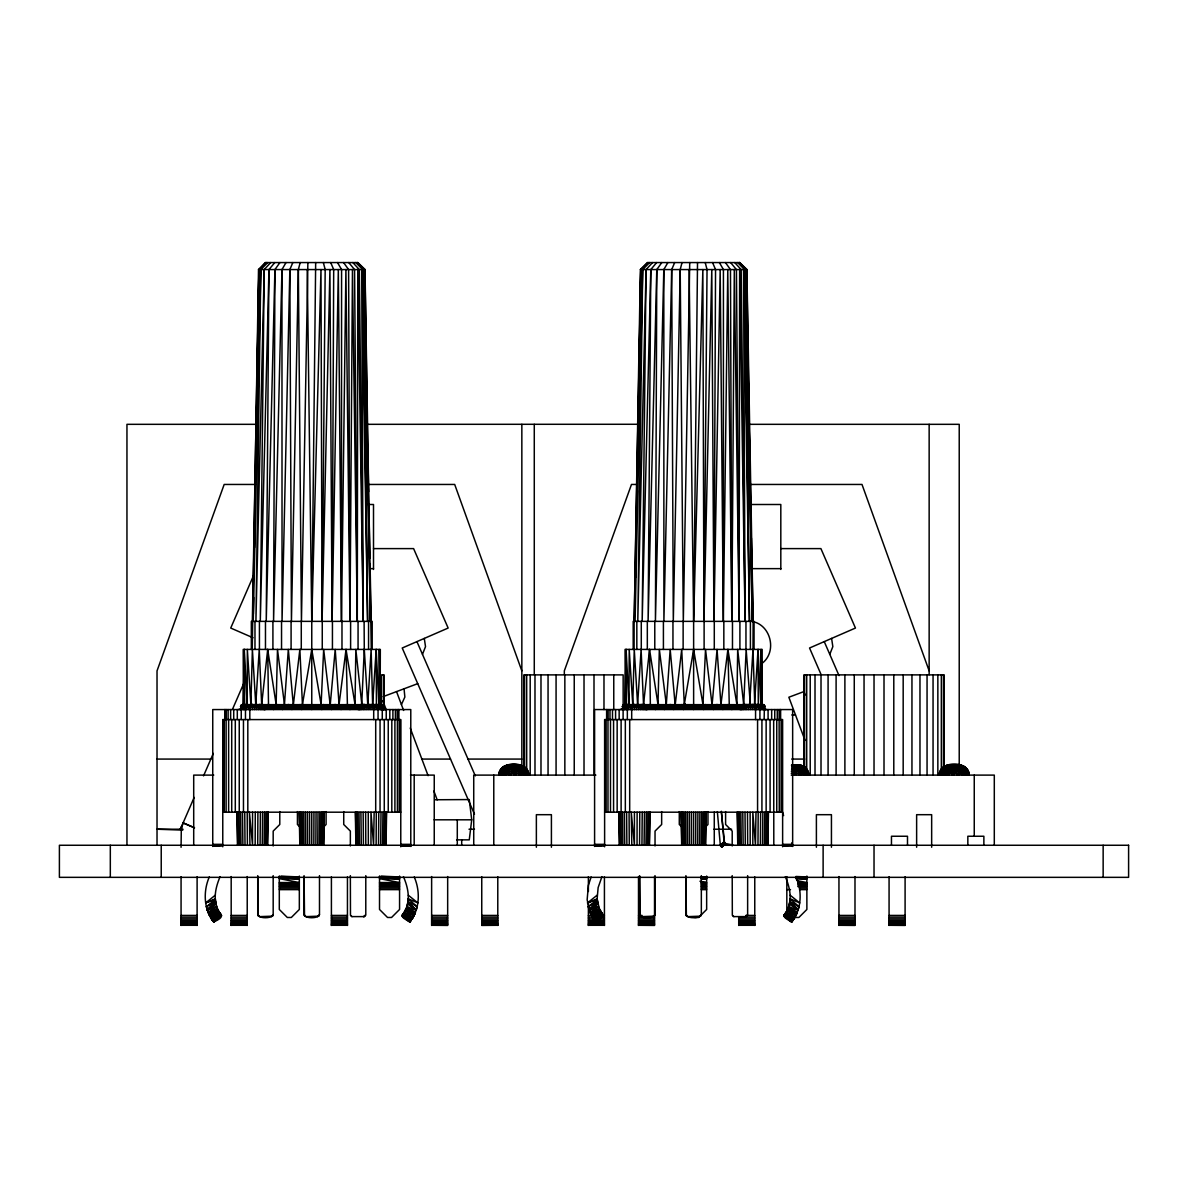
<?xml version="1.0" encoding="UTF-8"?>
<svg xmlns="http://www.w3.org/2000/svg" width="1188" height="1188" viewBox="0 0 1188 1188"><rect width="100%" height="100%" fill="white"/><g stroke="black" fill="none" stroke-linecap="round" stroke-linejoin="round"><path stroke-width="1.5" d="M364.107 269.572L367.612 621.369L361.701 269.572L363.231 621.369L357.781 269.572L357.291 621.369L352.465 269.572L349.97 621.369L345.901 269.572L341.476 621.369L341.58 269.572L337.511 262.563M647.98 262.563L640.778 269.572L634.184 621.369L640.377 269.572L647.638 262.563L739.619 262.563L745.96 269.572L749.465 621.369L743.554 269.572L745.099 621.369L739.634 269.572L739.144 621.369L734.318 269.572L731.823 621.369L727.769 269.572L723.344 621.369L723.433 269.572L719.379 262.563M255.168 845.262L255.272 812.191M313.84 845.262L313.944 812.191M384.125 709.563L384.125 674.888L381.289 674.888L381.289 707.736L380.16 704.543L380.323 649.42L243.213 649.42L243.377 704.543L242.204 707.766M637.035 845.262L637.124 812.191M695.693 845.262L695.797 812.191M763.186 707.766L762.013 704.543L762.176 649.42L625.066 649.42L625.23 704.543L624.056 707.766L627.917 707.766L629.239 704.543M246.065 707.766L247.163 704.543L247.342 649.42L250.891 704.543L249.851 707.766M279.937 262.563L274.918 269.572L273.567 621.369L281.957 269.572L286.011 262.563M341.476 621.369L338.328 269.572L332.091 621.369L333.694 269.572L330.709 262.563M628.957 705.42L629.209 649.42L632.759 704.543L631.719 707.766M661.805 262.563L656.786 269.572L655.42 621.369L663.81 269.572L667.879 262.563M723.344 621.369L720.18 269.572L713.943 621.369L715.547 269.572L712.562 262.563M257.707 845.262L257.9 812.191M315.86 845.262L316.053 812.191M376.121 845.262L376.314 812.191M639.56 845.262L639.768 812.191M697.712 845.262L697.905 812.191M757.974 845.262L758.182 812.191M274.784 262.563L268.948 269.572L266.231 621.369L274.918 269.572M381.081 709.563L378.051 708.39L380.635 708.39L378.883 704.543L379.284 649.42L380.16 704.543L376.982 706.548L376.982 709.563M656.637 262.563L650.801 269.572L648.099 621.369L656.786 269.572M764.671 709.563L763.884 705.553L759.266 704.543L752.821 706.548L745.945 704.662L743.614 709.563L743.614 706.548L749.168 704.662L758.182 704.662L759.325 707.766L761.894 707.766L760.736 704.543L761.137 649.42L762.013 704.543M260.083 845.262L260.38 812.191M317.745 845.262L318.028 812.191M332.091 621.369L329.922 269.572L322.082 621.369L325.185 269.572L323.344 262.563M378.497 845.262L378.794 812.191M641.951 845.262L642.233 812.191M699.598 845.262L699.881 812.191M713.943 621.369L711.79 269.572L703.949 621.369L707.038 269.572L705.212 262.563M760.35 845.262L760.647 812.191M270.686 262.563L264.211 269.572L260.291 621.369L268.948 269.572M262.236 845.262L262.607 812.191M319.453 845.262L319.824 812.191M380.65 845.262L381.021 812.191M652.554 262.563L646.064 269.572L642.159 621.369L650.801 269.572M644.089 845.262L644.46 812.191M701.306 845.262L701.677 812.191M762.503 845.262L762.874 812.191M301.752 709.563L302.435 704.543L299.866 649.42L293.094 707.053L291.921 709.563M683.605 709.563L684.288 704.543L681.719 649.42L674.947 707.053L673.774 709.563M267.775 262.563L260.825 269.572L255.91 621.369L264.211 269.572M264.092 845.262L264.538 812.191M320.923 845.262L321.369 812.191M358.197 709.563L355.761 707.766L355.034 704.543L355.836 649.42L361.924 705.42L364.271 709.251M382.506 845.262L382.952 812.191M414.256 876.967C420.463 891.356 419.884 909.473 409.771 921.933C398.054 915.369 402.702 916.646 406.133 908.419C410.395 898.054 407.707 886.545 403.46 876.67M649.628 262.563L642.693 269.572L637.778 621.369L646.064 269.572M645.945 845.262L646.391 812.191M702.776 845.262L703.222 812.191M740.05 709.563L737.629 707.766L736.887 704.543L737.689 649.42L743.777 705.42L745.559 708.894L641.683 708.894M764.359 845.262L764.805 812.191M796.109 876.967C802.316 891.356 801.737 909.473 791.624 921.933C779.907 915.369 784.555 916.646 788 908.419C792.262 898.054 789.56 886.545 785.313 876.67M240.525 709.563L241.506 705.553L246.124 704.543L252.554 706.548L259.444 704.662L261.776 709.563L261.776 706.548L258.212 705.019L252.554 704.662L246.54 706.548L243.288 704.662L244.253 649.42L247.163 704.543L246.54 709.563M266.112 262.563L258.91 269.572L253.237 621.369L260.825 269.572M265.592 845.262L266.097 812.191M266.706 845.262L267.255 812.191M322.111 845.262L322.616 812.191M323.002 845.262L323.537 812.191M384.006 845.262L384.511 812.191M385.12 845.262L385.669 812.191M511.211 775.111L512.949 765.087M646.257 709.563L646.257 706.548L644.208 705.019L634.422 704.662L628.407 706.548L625.14 704.662L626.106 649.42L629.031 704.543L628.407 709.563M640.778 269.572L635.09 621.369L642.693 269.572M647.46 845.262L647.95 812.191M648.559 845.262L649.108 812.191M703.979 845.262L704.469 812.191M704.855 845.262L705.39 812.191L705.004 820.923M765.874 845.262L766.364 812.191M766.973 845.262L767.522 812.191M951.603 775.111L953.34 765.087M252.242 649.42L258.509 269.572L265.77 262.563L357.751 262.563L365.013 269.572L371.28 649.42M253.356 613.988L253.653 597.416M254.514 547.668L254.826 529.254M255.658 481.363L256.029 461.107M256.875 413.216L257.202 394.802M258.078 345.084L258.375 328.512M259.296 276.938L259.43 269.572L265.83 262.563L259.43 269.572M267.389 845.262L267.953 812.191M267.612 845.262L268.191 812.191M307.87 262.563L301.44 621.369L298.351 269.572L300.178 262.563M323.537 845.262L324.101 812.191M323.715 845.262L324.294 812.191M374.146 812.191L373.581 845.262L370.968 812.191L370.968 845.262M385.803 845.262L386.367 812.191M386.026 845.262L386.605 812.191M635.862 577.145L636.174 558.731M637.035 508.984L637.362 490.57M638.238 440.852L638.535 424.279L367.968 424.324M639.456 372.705L639.738 356.133M640.629 306.4L640.926 289.827M649.242 845.262L649.821 812.191M649.48 845.262L650.059 812.191M689.723 262.563L683.308 621.369L680.204 269.572L682.031 262.563M705.39 845.262L705.954 812.191M705.568 845.262L706.147 812.191M755.999 812.191L755.449 845.262L752.821 812.191L752.821 845.262M767.656 845.262L768.22 812.191M767.879 845.262L768.458 812.191M252.331 621.369L258.91 269.572M298.351 269.572L291.431 621.369L289.842 269.572L292.827 262.563M680.204 269.572L673.299 621.369L671.695 269.572L674.68 262.563M289.842 269.572L282.046 621.369L281.957 269.572M671.695 269.572L663.899 621.369L663.81 269.572M273.537 709.563L275.215 708.39L276.106 705.42L277.487 649.42L284.452 704.543L283.739 708.39L282.462 709.563M655.405 709.563L657.068 708.39L657.959 705.42L659.34 649.42L666.305 704.543L665.592 708.39L664.315 709.563M250.891 704.543L252.391 649.42L255.762 704.543L254.796 707.766M632.759 704.543L634.258 649.42L637.614 704.543L636.664 707.766M508.672 775.111L509.474 768.666L512.102 765.087M949.064 775.111L950.296 767.433L952.494 765.087M364.954 709.563L364.954 706.548L361.701 704.662L364.285 649.42L364.107 621.369M506.296 775.111L508.093 767.433L511.315 765.087M743.718 704.543L746.138 649.42L750.593 707.766M946.688 775.111L948.484 767.433L951.707 765.087M321.785 709.563L321.102 704.543L323.671 649.42L330.442 707.053L331.615 709.563M703.638 709.563L702.954 704.543L705.524 649.42L712.295 707.053L713.468 709.563M265.34 709.563L267.76 707.766L268.503 704.543L267.701 649.42L276.151 704.543M504.158 775.111L506.459 767.433L510.602 765.087M647.193 709.563L649.613 707.766L650.356 704.543L649.554 649.42L658.004 704.543M944.549 775.111L946.851 767.433L950.994 765.087M368.726 707.766L367.775 704.543L371.131 649.42L372.631 704.543L373.671 707.766M749.628 704.543L752.999 649.42L753.133 621.369L746.866 269.572L739.619 262.563L746.866 269.572L640.377 269.572M209.281 876.967C203.074 891.356 203.638 909.459 213.766 921.933C227.621 915.606 218.518 915.161 216.632 906.251C213.409 896.376 216.216 885.921 220.077 876.67M255.762 704.543L259.251 649.42L261.657 704.543L259.83 708.894M372.631 704.543L376.18 649.42L378.883 704.543M591.134 876.967L588.387 885.327L587.154 899.747L590.02 912.325L595.619 921.933L592.723 917.76L601.217 912.429L603.266 915.443L595.619 921.933L592.723 917.76L600.786 911.656L599.688 909.399L591.669 915.844L600.222 910.617L603.519 915.755L595.619 921.933L603.519 915.755L599.242 908.419L597.133 898.826L598.143 887.599L601.93 876.67M637.614 704.543L641.104 649.42L643.525 704.543L642.218 708.39L745.039 708.39M760.736 704.543L758.048 649.42L754.484 704.543L755.538 707.766M502.301 775.111L505.049 767.433L509.979 765.087M942.693 775.111L945.44 767.433L950.37 765.087M183.13 822.839L194.565 827.813L183.071 822.972L181.304 829.283L181.066 847.296M284.452 704.543L288.313 649.42L293.273 704.543M666.305 704.543L670.181 649.42L675.126 704.543M500.801 775.111C500.683 770.255 504.336 765.102 509.474 765.087M941.193 775.111C941.074 770.255 944.727 765.102 949.865 765.087M499.688 775.111C499.584 769.973 503.846 765.027 509.117 765.087M940.079 775.111C939.975 769.973 944.237 765.027 949.494 765.087M240.525 706.548L242.694 704.543L240.525 706.548L264.582 706.548L264.582 709.563M243.273 709.488L245.485 708.39L242.887 708.39L244.639 704.543L244.253 649.42M358.939 709.563L358.939 706.548L361.107 704.543L359.207 705.553L359.132 709.563M499.019 775.111C499.613 760.246 528.185 760.335 528.853 775.111M640.852 704.543L643.629 709.563L643.629 706.548L640.065 705.019L636.278 704.662L630.308 706.548L625.734 704.543L622.661 705.553L622.571 709.563M627.917 707.766L624.042 708.894L626.507 704.543L626.106 649.42M705.048 820.076L705.123 812.191M740.807 709.563L740.807 706.548L742.96 704.543L741.074 705.553L740.985 709.563M939.396 775.111C940.005 760.231 968.576 760.35 969.245 775.111M498.782 775.111C498.693 769.72 503.489 764.968 508.88 765.087M939.173 775.111C939.069 769.69 943.896 764.998 949.271 765.087M330.264 704.543L335.209 649.42L339.115 705.42L341.075 709.563M712.117 704.543L717.062 649.42L720.968 705.42L722.928 709.563M261.657 704.543L267.701 649.42M643.525 704.543L649.554 649.42M434.867 799.762L469.26 799.569L471.725 819.809L469.26 839.857L456.593 839.857M339.07 704.543L346.035 649.42L355.034 704.543M720.938 704.543L727.902 649.42L736.887 704.543M416.142 910.157L407.529 903.905L406.756 906.637L416.142 910.157L417.151 906.711L407.989 901.395L416.142 910.157L407.633 903.34L408.256 898.826L417.894 902.925L408.301 895.232M790.109 898.826L799.004 906.711L798.009 910.157L789.485 903.34L790.109 898.826L799.747 902.925L790.154 895.232M302.435 704.543L311.761 649.42L321.102 704.543M360.944 704.543L358.939 706.548L382.996 706.548L380.843 704.543L381.675 704.662L381.393 709.563M684.288 704.543L693.629 649.42L702.954 704.543M242.694 704.543L241.936 705.019L244.832 709.563L244.995 705.553L246.124 704.543M360.558 709.563L360.558 706.548L363.706 705.019L369.112 704.662L375.081 706.548L379.655 704.543L381.393 706.548L376.329 704.662L366.854 706.548L362.295 704.543L360.335 705.019L363.246 709.563L364.092 704.662L370.968 706.548L379.18 704.662L382.818 706.548L382.818 709.563M645.723 709.563L645.723 706.548L643.079 705.019L638.075 704.662L632.328 706.548C628.036 704.187 619.898 702.435 626.685 709.563L626.863 705.553L627.977 704.543L634.422 706.548L641.683 705.019L644.832 706.548L644.832 709.563M273.181 875.645L273.181 914.626C272.542 918.725 258.36 918.814 257.737 914.626L257.737 875.645M304.054 875.645L304.054 914.626C304.663 918.814 318.844 918.725 319.483 914.626L319.483 875.645M365.666 915.309L363.78 916.631L365.785 914.626L365.785 875.645M655.034 875.645L655.034 914.626C654.395 918.725 640.213 918.814 639.604 914.626L639.604 875.645M685.907 875.645L685.907 914.626C686.516 918.814 700.697 918.725 701.336 914.626L701.336 875.645M747.519 915.309L745.633 916.631L747.638 914.626L747.638 875.645M242.144 709.563L242.144 706.548L245.292 705.019L250.698 704.662L256.667 706.548L261.241 704.543L263.187 705.019L260.291 709.563L260.291 706.548L252.554 704.543L244.832 706.548L243.347 709.563L243.555 705.553L244.877 704.543L250.475 706.548L256.222 704.662L261.226 705.019L263.855 706.548L263.855 709.563M377.413 704.543L380.19 709.563L380.19 706.548L372.705 704.543L365.087 705.553L363.246 706.548L361.761 709.563L361.969 705.553L363.29 704.543L368.889 706.548L375.987 704.543L381.155 705.553L382.269 706.548L382.269 719.586M623.997 709.563L623.997 706.548L627.145 705.019L632.551 704.662L638.535 706.548L645.129 704.662L642.144 709.563L642.144 706.548L634.422 704.543L626.685 706.548L625.2 709.563L625.408 705.553L626.744 704.543M764.849 709.563L764.849 706.548L740.807 706.548L742.767 704.662L745.099 706.548L745.099 709.563L743.614 706.548L744.163 705.019L749.687 705.42M378.957 705.42C379.15 703.148 374.309 706.073 373.062 706.548L367.315 704.662L362.31 705.019L359.667 706.548L359.667 709.563M760.81 705.42L761.018 704.543L763.542 704.662L764.849 706.548L762.845 704.543L754.915 706.548L745.945 704.662L741.52 706.548L741.52 709.563M792.975 765.087L791.861 767.433L805.301 767.433L808.271 771.68L808.88 775.111M272.705 915.918L271.176 916.631L273.181 914.626M317.478 916.631L319.483 914.626M622.393 706.548L624.546 704.543L622.393 706.548L646.45 706.548L646.45 709.563M654.573 915.918L653.029 916.631L655.034 914.626M699.331 916.631L701.336 914.626M241.253 719.586L241.253 706.548L242.382 705.553L247.549 704.543L254.648 706.548L259.444 704.662L263.261 704.662L264.582 706.548C264.063 703.148 260.113 705.078 258.568 706.548L250.817 704.543L250.475 709.563M623.106 719.586L623.121 706.548L624.235 705.553L629.402 704.543L636.501 706.548L641.297 704.662L644.965 704.662L646.45 706.548C645.93 703.148 641.966 705.078 640.436 706.548L632.669 704.543L632.328 709.563M760.513 704.543L761.835 705.553L762.043 709.563L760.558 706.548L752.821 704.543L750.965 704.662L750.742 709.563M247.104 705.42L247.371 704.543M683.828 707.038L685.12 703.608M253.504 575.645L230.724 628.051L252.97 637.733M194.179 797.43L180.353 829.224L181.304 829.283M203.549 775.868L213.32 753.4M232.462 709.355L244.253 682.268M415.369 912.325L413.721 915.844L405.153 910.617L412.652 917.76L410.202 921.368L402.687 914.686L404.172 912.429L412.058 918.74L403.4 913.661L411.494 919.586L412.652 917.76L404.172 912.429L401.871 915.755L409.771 921.933L413.721 915.874L414.701 913.854L406.133 908.419L414.983 913.23L406.756 906.637L415.369 912.325L413.335 916.601M797.222 912.325L795.574 915.844L787.02 910.617L794.52 917.76L792.069 921.368L784.54 914.686L786.025 912.429L793.911 918.74L785.253 913.661L793.346 919.586L794.52 917.76L786.025 912.429L783.724 915.755L791.624 921.933L796.569 913.854L788 908.419L796.836 913.23L788.624 906.637L798.009 910.157L789.381 903.905L788.624 906.637L797.222 912.325L795.188 916.601M404.588 911.656L405.702 909.399L414.701 913.854M786.456 911.656L787.555 909.399L796.569 913.854M380.843 704.543L382.818 706.548L380.843 704.543L381.6 705.019L378.705 709.563L378.705 706.548L381.036 704.662L382.996 706.548M762.696 704.543L764.671 706.548L764.404 705.553C762.028 702.702 763.245 707.677 760.558 709.563L760.379 705.553L759.266 704.543M624.546 704.543L622.571 706.548L625.734 704.543M746.821 709.563L746.821 706.548L743.406 704.543L741.52 705.019L740.985 706.548L742.96 704.543M422.483 654.35L425.512 646.628L424.294 638.416M829.788 654.35L832.833 646.628L831.6 638.416M410.202 921.368L402.405 915.072L409.934 921.71L412.652 917.76L409.934 921.71L402.554 914.879M721.458 812.785L724.546 842.931L721.933 846.925L725.66 843.569L732.892 844.95M783.976 915.443L791.624 921.933L783.976 915.443L791.802 921.71L794.52 917.76L791.802 921.71L784.407 914.879M412.652 917.76L410.558 920.893L402.687 914.686L403.267 913.854M794.52 917.76L792.426 920.893L784.54 914.686L785.134 913.854M401.425 704.603L404.856 697.044L404.054 688.788M717.359 811.642L720.314 845.143L724.784 843.153L721.324 846.702L720.626 846.049L720.314 845.143L724.19 842.396L724.784 843.153L721.933 846.925L725.66 843.569L724.546 842.931L720.314 845.143L720.819 846.302L724.546 842.931M355.078 705.42L355.791 704.543M736.931 705.42L737.644 704.543M361.553 704.543L359.83 705.019L359.667 706.548L360.424 704.662L363.29 704.543M641.282 269.572L647.698 262.563M259.34 269.572L265.83 262.563M378.705 706.548L369.23 704.543L368.889 709.563M323.893 826.685L326.091 824.487L326.091 811.597M762.206 663.246C777.279 651.707 770.982 624.888 752.271 621.487M704.647 827.784L707.959 824.487L707.959 811.597M720.314 845.143L724.041 841.772L721.354 811.255M595.173 921.368L597.683 919.141L595.173 921.368L588.981 909.444L597.401 901.395L588.238 906.711L589.233 910.157L598.485 906.251L590.406 913.216L599.242 908.419L591.03 914.597L592.055 916.601L600.786 911.656M593.896 919.586L592.723 917.76L595.44 921.71L602.984 915.072L601.217 912.429L593.614 919.156L601.826 913.409L594.371 920.269L602.123 913.854L603.266 915.443L595.44 921.71L594.015 919.75L602.123 913.854M209.162 914.597L217.835 909.399L218.934 911.656L210.202 916.601L209.162 914.597L217.389 908.419L208.553 913.216L216.632 906.251L207.38 910.157L206.385 906.711L215.548 901.395L207.128 909.444L208.167 912.325L211.746 919.156L219.973 913.409L212.132 919.705L213.588 921.71L221.131 915.072L219.364 912.429L210.87 917.76L213.84 922.037L221.413 915.443L219.364 912.429L211.746 919.156L212.518 920.269L220.255 913.854L219.364 912.429L220.834 914.686M212.147 919.75L213.766 921.933L221.413 915.443L220.255 913.854L212.132 919.705L213.008 920.952L220.983 914.879L220.255 913.854M380.249 704.662L382.105 705.019L382.269 706.548L381.6 705.019L378.645 704.543M758.835 709.563L758.835 706.548L762.25 704.543L764.404 705.553L764.136 719.586M600.386 917.166L602.984 915.072M217.835 909.399L209.801 915.844L218.369 910.617L210.202 916.601M206.385 906.711L215.355 899.524L205.643 902.925L215.236 895.232M215.904 903.34L207.38 910.157L215.904 903.34L215.28 898.826L205.643 902.925M213.84 922.037L220.983 914.879L213.394 921.472L221.666 915.755M588.238 906.711L597.208 899.524L587.496 902.925L597.089 895.232M597.757 903.34L589.233 910.157L597.757 903.34L597.133 898.826L587.496 902.925M260.291 706.548L262.622 704.662L263.691 705.019L264.404 709.563M642.144 706.548L644.475 704.662L646.257 706.548L644.282 704.543M760.558 706.548C761.374 704.944 765.339 703.875 763.245 706.548L763.245 709.563M218.934 911.656L210.87 917.76L212.028 919.586M603.266 915.443L595.262 921.472L602.836 914.879L594.861 920.952L594.015 919.75M592.055 916.601L600.222 910.617M207.38 910.157L216.008 903.905M589.233 910.157L597.861 903.905M216.632 906.251L208.167 912.325L209.86 915.963M598.485 906.251L590.02 912.325L591.713 915.963M623.448 708.39L620.225 709.563M262.979 709.563L262.979 706.548L259.83 705.019L254.425 704.662L248.441 706.548L243.882 704.543L242.144 706.548L241.506 705.553L244.877 704.543M361.701 704.662L359.919 705.553L360.558 706.548L361.182 705.019L364.523 704.543M625.14 704.662L623.121 706.548L623.284 705.019L624.992 704.543M276.106 705.42L277.532 704.543M657.959 705.42L659.385 704.543M243.347 706.548L250.817 704.543M361.761 706.548L369.23 704.543M625.2 706.548L632.669 704.543M724.784 843.153L720.819 846.302M591.03 914.597L599.688 909.399M745.099 706.548L750.965 704.662L756.934 706.548L761.033 704.662M250.831 705.42L252.524 704.543M632.684 705.42L634.377 704.543L634.422 709.563M249.138 704.543L248.441 709.563M367.538 704.543L366.854 709.563M630.991 704.543L630.308 709.563M750.965 704.662L748.96 705.019L748.707 709.563M626.67 708.894L624.309 709.563M240.867 708.894L238.372 709.563M272.468 916.156L259.741 916.631L257.737 914.626M318.77 916.156L306.059 916.631L304.054 914.626M654.321 916.156L641.609 916.631L639.604 914.626M700.623 916.156L687.911 916.631L685.907 914.626M361.924 705.42L364.167 704.543L367.834 705.42M743.777 705.42L746.019 704.543L750.742 706.548L757.84 704.543L764.136 706.548L763.453 705.019L761.508 704.543M383.204 696.614L417.731 683.649M365.963 704.543L364.954 706.548L370.968 704.662L376.982 706.548L375.987 704.543M747.816 704.543L742.411 706.548L742.411 709.563M321.116 705.42L323.641 704.543M702.969 705.42L705.494 704.543M363.78 916.631L364.79 916.364M745.633 916.631L746.643 916.364M243.288 704.662L241.253 706.548L241.416 705.019L243.139 704.543M255.702 705.42L259.37 704.543L261.612 705.42M637.555 705.42L641.223 704.543L643.465 705.42M284.422 705.42L288.372 704.543L293.243 705.42M666.275 705.42L670.225 704.543L675.111 705.42M627.977 704.543L624.621 705.019L623.997 706.548C621.903 703.875 625.868 704.944 626.685 706.548M762.043 706.548L756.251 704.543L748.707 706.548L744.148 704.543L742.203 705.019L743.614 706.548M743.406 704.543L744.148 704.543M330.279 705.42L335.165 704.543L339.115 705.42M712.132 705.42L717.017 704.543L720.968 705.42M239.738 709.563L240.585 709.488M621.591 709.563L623.269 709.251L621.933 709.251M243.882 704.543L242.501 704.662L244.832 706.548M362.295 704.543L360.914 704.662L363.246 706.548M745.143 704.543L741.772 705.553L742.411 706.548L743.035 705.019L746.391 704.543M749.405 704.543L747.475 704.662L746.821 706.548L752.821 704.662L758.835 706.548L757.84 704.543M364.196 269.572L370.3 621.369L364.924 269.572L357.751 262.563L364.196 269.572L364.523 286.234M745.96 269.572L752.153 621.369L746.777 269.572M258.509 269.572L365.013 269.572M256.727 424.324L126.953 424.324L126.953 845.262M749.316 424.324L959.221 424.324L959.221 765.532M255.524 484.452L224.176 484.452L157.024 670.878L157.024 845.262M368.013 484.452L454.692 484.452L521.844 670.878M637.02 484.452L631.481 484.452L564.33 670.878L564.33 674.576M749.509 484.452L861.998 484.452L929.15 670.878M367.983 504.499L373.507 504.499L373.507 569.453M749.509 504.499L780.813 504.499L780.813 569.453M373.507 548.604L413.602 548.604L448.143 628.051L402.227 648.009L474.487 814.196M780.813 548.604L820.908 548.604L855.449 628.051L809.548 648.009L821.354 675.17M369.824 568.636L373.507 568.636M751.351 568.636L780.813 568.636M241.847 704.662L381.675 704.662M623.715 704.662L763.542 704.662M241.253 705.019L263.87 705.019M359.667 705.019L382.284 705.019M623.106 705.019L645.723 705.019M741.52 705.019L764.136 705.019M243.302 705.42L380.234 705.42M625.155 705.42L762.087 705.42M240.808 705.553L264.315 705.553M359.207 705.553L382.729 705.553M622.661 705.553L646.168 705.553M741.074 705.553L764.582 705.553M243.065 706.266L380.457 706.266M624.933 706.266L762.325 706.266M242.708 707.053L380.828 707.053M624.561 707.053L762.681 707.053M260.811 707.766L362.726 707.766M642.663 707.766L744.579 707.766M260.35 708.39L363.172 708.39M624.754 708.39L627.338 708.39M762.488 708.39L759.904 708.39L762.117 709.488M266.914 708.894L363.691 708.894M378.72 708.894L385.164 709.563M259.251 709.251L357.113 709.251M383.442 709.251L382.12 709.251L383.798 709.563M642.901 709.251L746.138 709.251M763.973 709.251L767.017 709.563M791.802 714.968L795.5 714.968M157.024 759.073L210.855 759.073M421.874 759.073L450.519 759.073M468.013 759.073L521.844 759.073M791.728 759.073L804.662 759.073M507.068 765.235C514.894 763.498 528.63 764.226 528.63 775.111M800.593 765.235L791.535 765.235L800.593 765.235L805.301 767.433M947.46 765.235L960.958 765.235M505.375 765.696L522.26 765.696M792.381 765.696L802.286 765.696M945.767 765.696L962.651 765.696M503.801 766.423L523.849 766.423M792.114 766.423L803.875 766.423M944.193 766.423L964.225 766.423M502.361 767.433L525.274 767.433M942.752 767.433L965.666 767.433M501.128 768.666L526.507 768.666M791.639 768.666L806.533 768.666M941.52 768.666L966.898 768.666M500.133 770.091L527.517 770.091M791.475 770.091L807.543 770.091M940.525 770.091L967.893 770.091M499.391 771.68L528.244 771.68M791.342 771.68L808.271 771.68M939.782 771.68L968.636 771.68M498.945 773.373L528.705 773.373M791.267 773.373L808.731 773.373M939.322 773.373L969.096 773.373M213.751 775.111L193.703 775.111L193.703 845.262M410.484 775.111L434.244 775.111L434.244 845.262M595.856 775.111L473.73 775.111L473.73 845.262M791.238 775.111L994.297 775.111L994.297 845.262M222.765 812.191L400.772 812.191M604.618 812.191L782.625 812.191L783.62 815.607M434.125 819.809L471.725 819.809M182.997 829.224L157.024 829.224L182.729 830.115M468.993 829.224L474.458 829.224M713.958 829.224L731.645 829.224M212.741 844.341L222.765 844.341M400.772 844.341L410.781 844.341M594.594 844.341L604.618 844.341M782.625 844.341L792.648 844.341M212.741 845.024L222.765 845.024M400.772 845.024L410.781 845.024L400.772 845.871L410.781 845.618L400.772 846.227L410.781 846.227M594.594 845.024L604.618 845.024M782.625 845.024L792.648 845.024L782.625 845.871L792.648 846.227L791.639 842.931M212.741 845.618L222.765 845.618L212.741 846.079L219.424 846.168M594.594 845.618L604.618 845.618L594.594 846.079L601.277 846.168M279.299 882.55L299.331 882.55L279.299 878.63L299.331 878.897L279.299 877.991L299.331 878.333L279.299 877.308L299.331 877.65L279.299 876.625L299.331 876.967L281.111 876.15M379.521 882.55L399.569 882.55L379.521 878.63L399.569 878.897L379.521 877.991L399.569 878.333L379.521 877.308L399.569 877.65L379.521 876.625L399.569 876.967L381.348 876.15M701.187 882.55L706.652 882.55L699.97 881.244M797.772 882.55L806.875 882.55L796.851 880.59M279.299 883.753L299.331 883.753M379.521 883.753L399.569 883.753M701.187 883.753L706.652 883.753M797.772 883.753L806.875 883.753M279.299 885.09L299.331 885.09M379.521 885.09L399.569 885.09M701.187 885.09L706.652 885.09M797.772 885.09L806.875 885.09M279.299 886.545L299.331 886.545M379.521 886.545L399.569 886.545M701.187 886.545L706.652 886.545M797.772 886.545L806.875 886.545M279.299 888.075L299.331 888.075M379.521 888.075L399.569 888.075M701.187 888.075L706.652 888.075M799.583 888.075L806.875 888.075M279.299 889.634L299.331 889.634M379.521 889.634L399.569 889.634M701.187 889.634L706.652 889.634M786.827 889.634L790.48 889.634M799.583 889.634L806.875 889.634M181.066 915.428L197.104 915.428M231.185 915.428L247.223 915.428M331.407 915.428L347.445 915.428M431.63 915.428L447.668 915.428M481.749 915.428L497.787 915.428M588.387 915.428L591.951 915.428M600.861 915.428L604.425 915.428M638.505 915.428L642.069 915.428M745.856 915.428L754.766 915.428M838.951 915.428L854.989 915.428M889.07 915.428L905.093 915.428M350.356 875.645L350.475 915.309L352.004 916.601L364.137 916.601M732.209 875.645L732.328 915.309L733.872 916.601L745.99 916.601M181.066 917.166L197.104 917.166M231.185 917.166L247.223 917.166M331.407 917.166L347.445 917.166M431.63 917.166L447.668 917.166M481.749 917.166L497.787 917.166M588.387 917.166L593.733 917.166M600.861 917.166L604.425 917.166M638.505 917.166L654.529 917.166M754.766 917.166L738.728 917.166L738.728 925.437M838.951 917.166L854.989 917.166M889.07 917.166L905.093 917.166M694.624 917.478L698.633 917.478L706.652 909.459L706.652 876.061M794.846 917.478L798.856 917.478L806.875 909.459L806.875 876.061M181.066 918.844L197.104 918.844M231.185 918.844L247.223 918.844M331.407 918.844L347.445 918.844M431.63 918.844L447.668 918.844M481.749 918.844L497.787 918.844M588.387 918.844L593.733 918.844M599.079 918.844L604.425 918.844M638.505 918.844L654.529 918.844M738.728 918.844L754.766 918.844M838.951 918.844L854.989 918.844M889.07 918.844L905.093 918.844M181.066 920.433L197.104 920.433M231.185 920.433L247.223 920.433M331.407 920.433L347.445 920.433M431.63 920.433L447.668 920.433M481.749 920.433L497.787 920.433M588.387 920.433L604.425 920.433M638.505 920.433L654.529 920.433M738.728 920.433L754.766 920.433M838.951 920.433L854.989 920.433M889.07 920.433L905.093 920.433M181.066 921.858L197.104 921.858M231.185 921.858L247.223 921.858M331.407 921.858L347.445 921.858M431.63 921.858L447.668 921.858M481.749 921.858L497.787 921.858M588.387 921.858L604.425 921.858M638.505 921.858L654.529 921.858M738.728 921.858L754.766 921.858M838.951 921.858L854.989 921.858M889.07 921.858L905.093 921.858M181.066 923.106L197.104 923.106M231.185 923.106L247.223 923.106M331.407 923.106L347.445 923.106M431.63 923.106L447.668 923.106M481.749 923.106L497.787 923.106M588.387 923.106L604.425 923.106M638.505 923.106L654.529 923.106M738.728 923.106L754.766 923.106M838.951 923.106L854.989 923.106M889.07 923.106L905.093 923.106M181.066 924.101L197.104 924.101M231.185 924.101L247.223 924.101M331.407 924.101L347.445 924.101M431.63 924.101L447.668 924.101M481.749 924.101L497.787 924.101M588.387 924.101L604.425 924.101M638.505 924.101L654.529 924.101M738.728 924.101L754.766 924.101M838.951 924.101L854.989 924.101M889.07 924.101L905.093 924.101M181.066 924.843L197.104 924.843M231.185 924.843L247.223 924.843M331.407 924.843L347.445 924.843M431.63 924.843L447.668 924.843M481.749 924.843L497.787 924.843M588.387 924.843L604.425 924.843M638.505 924.843L654.529 924.843M738.728 924.843L754.766 924.843M838.951 924.843L854.989 924.843M889.07 924.843L905.093 924.843M181.066 925.289L197.104 925.289M231.185 925.289L247.223 925.289M331.407 925.289L347.445 925.289M431.63 925.289L447.668 925.437L447.668 876.551M497.787 925.289L481.749 925.437L481.749 876.759M588.387 925.289L604.425 925.289M638.505 925.289L654.529 925.437L654.529 876.551M738.728 925.289L754.766 925.289M838.951 925.289L854.989 925.437L854.989 876.551M889.07 925.289L905.093 925.437L905.093 876.759M795.945 878.749L806.875 878.897L795.945 878.407M701.187 878.823L706.652 878.897L701.187 878.645M795.945 876.774L806.875 876.967L795.945 876.477M795.945 878.14L806.875 878.333L795.945 877.769M701.187 876.863L706.652 876.967L701.187 876.714M701.187 878.229L706.652 878.333L701.187 878.051M795.945 877.457L806.875 877.65L795.945 877.1M701.187 877.561L706.652 877.65L701.187 877.368M258.999 704.543L264.404 706.548L262.429 704.543M379.655 704.543L380.383 704.543M959.147 765.087C964.478 764.998 969.111 769.809 969.007 775.111M798.782 765.087C804.113 764.998 808.746 769.809 808.657 775.111M518.755 765.087L520.463 765.235M733.872 916.601L733.204 916.364M352.004 916.601L351.351 916.364M764.79 709.488L765.651 709.563M958.924 765.087C964.181 765.027 968.443 769.973 968.339 775.111M798.559 765.087C803.816 765.027 808.092 769.973 807.974 775.111M518.532 765.087C523.789 765.027 528.066 769.973 527.947 775.111M957.424 765.087C962.978 764.508 967.433 769.779 967.225 775.111M797.074 765.087C802.613 764.508 807.068 769.779 806.875 775.111M517.047 765.087C522.586 764.508 527.041 769.779 526.833 775.111M958.048 765.087L962.978 767.433L965.725 775.111M797.683 765.087L802.628 767.433L805.36 775.111M517.656 765.087L522.601 767.433L525.334 775.111M731.853 709.563L730.175 708.39L729.284 705.42L727.902 649.42M349.985 709.563L348.322 708.39L347.431 705.42L346.035 649.42M956.711 765.087L959.934 767.433L961.731 775.111M796.361 765.087L800.192 768.666L801.365 775.111M516.32 765.087L520.166 768.666L521.339 775.111M758.182 704.662L763.245 706.548L762.102 704.662M643.094 704.543L645.039 705.019L644.832 706.548L643.688 704.662M261.241 704.543L263.187 705.019L262.979 706.548L261.835 704.662M642.099 704.543L643.629 706.548M260.231 704.543L261.776 706.548M955.924 765.087L958.122 767.433L959.355 775.111M795.559 765.087L798.188 768.666L798.989 775.111M515.533 765.087L518.161 768.666L518.963 775.111M681.749 704.543L684.273 705.42M299.881 704.543L302.42 705.42M639.426 704.543L640.436 709.563M257.573 704.543L258.568 709.563M958.553 765.235L962.369 768.666L963.869 775.111M798.188 765.235L802.004 768.666L803.519 775.111M518.161 765.235L521.978 768.666L523.477 775.111M764.523 708.894L765.31 709.251M955.078 765.087L956.815 775.111M794.713 765.087L796.465 775.111M514.686 765.087L516.424 775.111M754.558 705.42L752.865 704.543L752.821 709.563M374.398 704.543L375.081 709.563M371.012 704.543L372.705 705.42M255.984 704.543L256.667 709.563M799.004 906.711L789.842 901.395L798.262 909.444L789.485 903.34M727.858 704.543L729.284 705.42M346.005 704.543L347.431 705.42M784.54 914.686L792.856 920.299L785.253 913.661M402.687 914.686L410.989 920.299L403.4 913.661M407.633 903.34L416.409 909.444M410.127 921.472L402.123 915.443L409.771 921.933M379.18 704.662L380.19 706.548M787.555 909.399L795.574 915.874M405.702 909.399L413.721 915.874M408.256 898.826L417.151 906.711M739.263 262.563L746.48 269.572M357.41 262.563L364.612 269.572M682.595 827.784L679.284 824.487L679.284 811.597M299.643 826.685L297.431 824.487L297.431 811.597M737.614 262.563L744.564 269.572L749.465 621.369M355.761 262.563L362.696 269.572L367.612 621.369M636.159 704.543L636.501 709.563M372.705 704.543L373.062 709.563M254.306 704.543L254.648 709.563M734.704 262.563L741.178 269.572L745.099 621.369M352.836 262.563L359.325 269.572L363.231 621.369M730.605 262.563L736.441 269.572L739.144 621.369M348.737 262.563L354.573 269.572L357.291 621.369M649.598 704.543L650.311 705.42M267.746 704.543L268.458 705.42M725.437 262.563L730.471 269.572L731.823 621.369M343.584 262.563L348.604 269.572L349.97 621.369M213.588 921.71L210.87 917.76L212.533 920.299M213.32 921.368L210.87 917.76L212.964 920.893M594.817 920.893L592.723 917.76L594.386 920.299M601.217 912.429L602.702 914.686M377.472 707.766L376.151 704.543M756.489 704.662L756.934 709.563M638.075 704.662L638.535 709.563M686.367 915.918L685.922 876.685M640.065 915.918L639.619 876.685M304.514 915.918L304.069 876.685M258.212 915.918L257.766 876.685M824.249 641.624L839.04 675.63M416.943 641.624L475.304 775.868M805.152 695.039L803.86 691.609L788.847 697.237L805.063 740.436M396.54 691.609L403.623 710.469M410.231 728.051L428.096 775.66M433.902 791.089L437.184 799.851M382.818 700.668L386.367 710.142M626.225 704.543L626.432 705.42M244.357 704.543L244.565 705.42M697.519 262.563L693.629 621.369L693.629 709.563M315.666 262.563L311.761 621.369L311.761 709.563M758.286 705.42L758.048 649.42M376.433 705.42L376.18 649.42M364.285 649.42L367.775 704.543M752.999 649.42L754.915 709.563M746.643 299.198L747.193 326.967M747.861 360.291L748.485 391.773M749.034 419.542L749.88 462.132M750.222 478.794L751.217 528.779M751.395 538.045L753.058 621.369M365.295 325.111L365.889 354.737M366.483 384.363L367.255 423.255M367.701 445.47L368.622 491.758M368.874 504.722L369.943 558.405M370.062 563.958L371.205 621.369M737.436 812.191L738 845.262M737.199 812.191L737.763 845.262M681.288 812.191L681.853 845.262M681.095 812.191L681.674 845.262M619.022 812.191L619.587 845.262M618.785 812.191L619.364 845.262M355.568 812.191L356.148 845.262M355.331 812.191L355.91 845.262M299.421 812.191L300 845.262M299.242 812.191L299.822 845.262M237.154 812.191L237.734 845.262M236.917 812.191L237.496 845.262M738.134 812.191L738.684 845.262M681.853 812.191L682.387 845.262M631.808 845.262L631.244 812.191L634.422 845.262L634.422 812.191M619.72 812.191L620.27 845.262M356.281 812.191L356.816 845.262M300 812.191L300.534 845.262M249.94 845.262L249.391 812.191L252.554 845.262L252.554 812.191M237.867 812.191L238.417 845.262M739.292 812.191L739.782 845.262M682.773 812.191L683.278 845.262M620.879 812.191L621.369 845.262M357.425 812.191L357.93 845.262M300.92 812.191L301.41 845.262M239.026 812.191L239.516 845.262M740.852 812.191L741.297 845.262M689.114 269.572L693.629 621.369L702.851 269.572L703.949 621.369M684.021 812.191L684.466 845.262M622.438 812.191L622.883 845.262M358.999 812.191L359.429 845.262M307.247 269.572L311.761 621.369L320.983 269.572L322.082 621.369M302.168 812.191L302.613 845.262M240.585 812.191L241.03 845.262M742.782 812.191L743.153 845.262M685.565 812.191L685.936 845.262M624.368 812.191L624.74 845.262M360.914 812.191L361.286 845.262M303.712 812.191L304.083 845.262M242.515 812.191L242.887 845.262M745.01 812.191L745.292 845.262M687.362 812.191L687.644 845.262M626.596 812.191L626.893 845.262M363.157 812.191L363.439 845.262M305.494 812.191L305.791 845.262M244.743 812.191L245.025 845.262M747.475 812.191L747.683 845.262M689.337 812.191L689.53 845.262M629.076 812.191L629.269 845.262M365.622 812.191L365.815 845.262M307.484 812.191L307.677 845.262M247.208 812.191L247.416 845.262M750.118 812.191L750.207 845.262M691.446 812.191L691.55 845.262M368.25 812.191L368.354 845.262M309.593 812.191L309.697 845.262M1103.147 845.262L1103.147 877.338M983.872 845.262L983.872 836.248L967.834 836.248L967.834 845.262M974.249 775.111L974.249 836.04M954.202 765.087L954.202 775.111M944.193 766.156L944.193 674.888L803.875 674.888L803.875 766.156M943.465 674.888L943.465 767.983M941.341 674.888L941.341 771.636M937.852 674.888L937.852 775.289M933.055 674.888L933.055 775.289M931.659 847.237L931.659 814.686L916.631 814.686L916.631 847.237M929.15 424.324L929.15 674.665M927.056 674.888L927.056 775.289M919.972 674.888L919.972 775.289M911.953 674.888L911.953 775.289M907.498 845.262L907.498 836.248L891.46 836.248L891.46 845.262M903.177 674.888L903.177 775.289M893.792 674.888L893.792 775.289M889.07 876.759L889.07 925.437M884.006 674.888L884.006 775.289M874.026 674.888L874.026 775.289M874.026 845.262L874.026 877.338M864.047 674.888L864.047 775.289M854.261 674.888L854.261 775.289M844.891 674.888L844.891 775.289M838.951 876.551L838.951 925.437M836.1 674.888L836.1 775.289M831.437 847.237L831.437 814.686L816.394 814.686L816.394 847.237M828.081 674.888L828.081 775.289M823.121 845.262L823.121 877.338M821.012 674.888L821.012 775.289M815.013 674.888L815.013 775.289M810.216 674.888L810.216 775.289M806.711 674.888L806.711 769.809M804.588 674.888L804.588 767.983M793.851 765.087L793.851 775.111M792.648 846.465L792.648 709.563L594.594 709.563L594.594 846.465M786.827 876.61L786.827 909.459M782.625 846.792L782.625 719.586L604.618 719.586L604.618 846.792M782.239 719.586L782.239 812.191M781.11 719.586L781.11 812.191M780.62 709.563L780.62 719.586M780.234 709.563L780.234 719.586M779.105 709.563L779.269 812.191M777.264 709.563L777.264 719.586M776.759 719.586L776.759 812.191M774.754 709.563L774.754 719.586M773.67 719.586L773.804 845.262M771.665 709.563L771.665 719.586M770.091 719.586L770.091 812.191M768.087 709.563L768.087 719.586M766.141 719.586L766.141 812.191M761.924 719.586L761.924 812.191M759.919 709.563L759.919 719.586M757.573 719.586L757.573 812.191M755.568 709.563L755.568 719.586M754.766 876.907L754.766 925.437M754.053 649.42L754.053 621.369L633.189 621.369L633.189 649.42M750.415 621.369L750.415 649.42M745.96 621.369L745.96 649.42M739.916 621.369L739.916 649.42M732.476 621.369L732.476 649.42M732.209 845.945L732.209 831.095L725.601 824.487L725.601 811.597M723.834 621.369L723.834 649.42M714.285 621.369L714.285 649.42M714.27 812.028L714.27 845.262M704.113 621.369L704.113 649.42M693.629 812.191L693.629 845.262M683.13 621.369L683.13 649.42M672.957 621.369L672.957 649.42M663.409 621.369L663.409 649.42M661.657 811.597L661.657 824.487L655.034 831.095L655.034 845.945M654.781 621.369L654.781 649.42M647.326 621.369L647.326 649.42M641.282 621.369L641.282 649.42M638.505 876.551L638.505 925.437M636.827 621.369L636.827 649.42M634.11 621.369L634.11 649.42M631.689 709.563L631.689 719.586M629.685 719.586L629.685 812.191M627.338 709.563L627.338 719.586M625.334 719.586L625.334 812.191M623.151 707.736L623.151 674.888L523.849 674.888L523.849 767.983M621.116 719.586L621.116 812.191M619.156 709.563L619.156 719.586M617.151 719.586L617.151 812.191M615.577 709.563L615.577 719.586M613.765 674.888L613.765 709.563M613.572 719.586L613.572 812.191M612.488 709.563L612.488 719.586M610.484 719.586L610.484 812.191M609.979 709.563L609.979 719.586M608.137 709.563L608.137 719.586M607.974 719.586L607.974 812.191M607.009 709.563L607.009 719.586M606.623 709.563L606.623 719.586M606.132 719.586L606.132 812.191M605.004 719.586L605.004 812.191M604.425 876.759L604.425 925.437M603.979 674.888L603.979 709.563M594 674.888L594 775.289M588.387 876.759L588.387 891.49M588.387 902.538L588.387 925.437M584.021 674.888L584.021 775.289M574.235 674.888L574.235 775.289M564.849 674.888L564.849 775.289M556.073 674.888L556.073 775.289M551.41 847.237L551.41 814.686L536.367 814.686L536.367 847.237M548.054 674.888L548.054 775.289M540.986 674.888L540.986 775.289M534.986 674.888L534.986 775.289M534.273 424.324L534.273 674.665M530.19 674.888L530.19 775.289M526.685 674.888L526.685 769.809M524.561 674.888L524.561 767.983M521.844 424.324L521.844 766.453M513.825 765.087L513.825 775.111M497.787 876.759L497.787 925.437M493.777 775.111L493.777 845.262M461.701 839.916L461.701 845.262M457.291 819.809L457.291 845.262M431.63 876.551L431.63 925.437M414.196 775.111L414.196 845.262M410.781 846.465L410.781 709.563L212.741 709.563L212.741 846.465M400.772 846.792L400.772 719.586L222.765 719.586L222.765 846.792M400.386 719.586L400.386 812.191M399.569 876.061L399.569 909.459L391.55 917.478L387.54 917.478L379.521 909.459L379.521 876.061M399.257 719.586L399.257 812.191M398.767 709.563L398.767 719.586M398.381 709.563L398.381 719.586M397.401 719.586L397.401 812.191M397.252 709.563L397.252 719.586M395.396 709.563L395.396 719.586M394.906 719.586L394.906 812.191M392.901 709.563L392.901 719.586M391.817 719.586L391.817 812.191M389.812 709.563L389.812 719.586M388.238 719.586L388.238 812.191M386.234 709.563L386.234 719.586M384.273 719.586L384.273 812.191M383.412 674.888L383.412 709.563M380.056 719.586L380.056 812.191M378.051 709.563L378.051 719.586M375.705 719.586L375.705 812.191M373.7 709.563L373.7 719.586M372.2 649.42L372.2 621.369L251.336 621.369L251.336 649.42M370.968 704.543L370.968 709.563M368.562 621.369L368.562 649.42M358.063 621.369L358.063 649.42M350.608 621.369L350.608 649.42M350.356 845.945L350.356 831.095L343.733 824.487L343.733 811.597M347.445 876.907L347.445 925.437M341.981 621.369L341.981 649.42M332.432 621.369L332.432 649.42M331.407 876.907L331.407 925.437M322.26 621.369L322.26 649.42M311.761 812.191L311.761 845.262M301.277 621.369L301.277 649.42M299.331 876.061L299.331 909.459L291.327 917.478L287.318 917.478L279.299 909.459L279.299 876.061M291.09 621.369L291.09 649.42M281.541 621.369L281.541 649.42M279.789 811.597L279.789 824.487L273.181 831.095L273.181 845.945M272.913 621.369L272.913 649.42M265.473 621.369L265.473 649.42M259.43 621.369L259.43 649.42M254.975 621.369L254.975 649.42M252.554 704.543L252.554 709.563M249.822 709.563L249.822 719.586M247.817 719.586L247.817 812.191M247.223 876.551L247.223 925.437M245.471 709.563L245.471 719.586M243.807 674.888L243.807 707.736M243.466 719.586L243.466 812.191M239.248 719.586L239.248 812.191M237.303 709.563L237.303 719.586M235.298 719.586L235.298 812.191M233.724 709.563L233.724 719.586M231.719 719.586L231.719 812.191M231.185 876.551L231.185 925.437M230.635 709.563L230.635 719.586M228.631 719.586L228.631 812.191M228.126 709.563L228.126 719.586M226.284 709.563L226.284 719.586M226.121 719.586L226.121 812.191M225.156 709.563L225.156 719.586M224.77 709.563L224.77 719.586M224.28 719.586L224.28 812.191M223.151 719.586L223.151 812.191M197.104 876.759L197.104 925.437M181.066 876.759L181.066 925.437M161.226 845.262L161.226 877.338M110.321 845.262L110.321 877.338M181.868 826.016L180.353 829.224L181.972 826.061M1128.6 845.262L59.4 845.262L59.4 877.338L1128.6 877.338L1128.6 845.262"/></g></svg>
